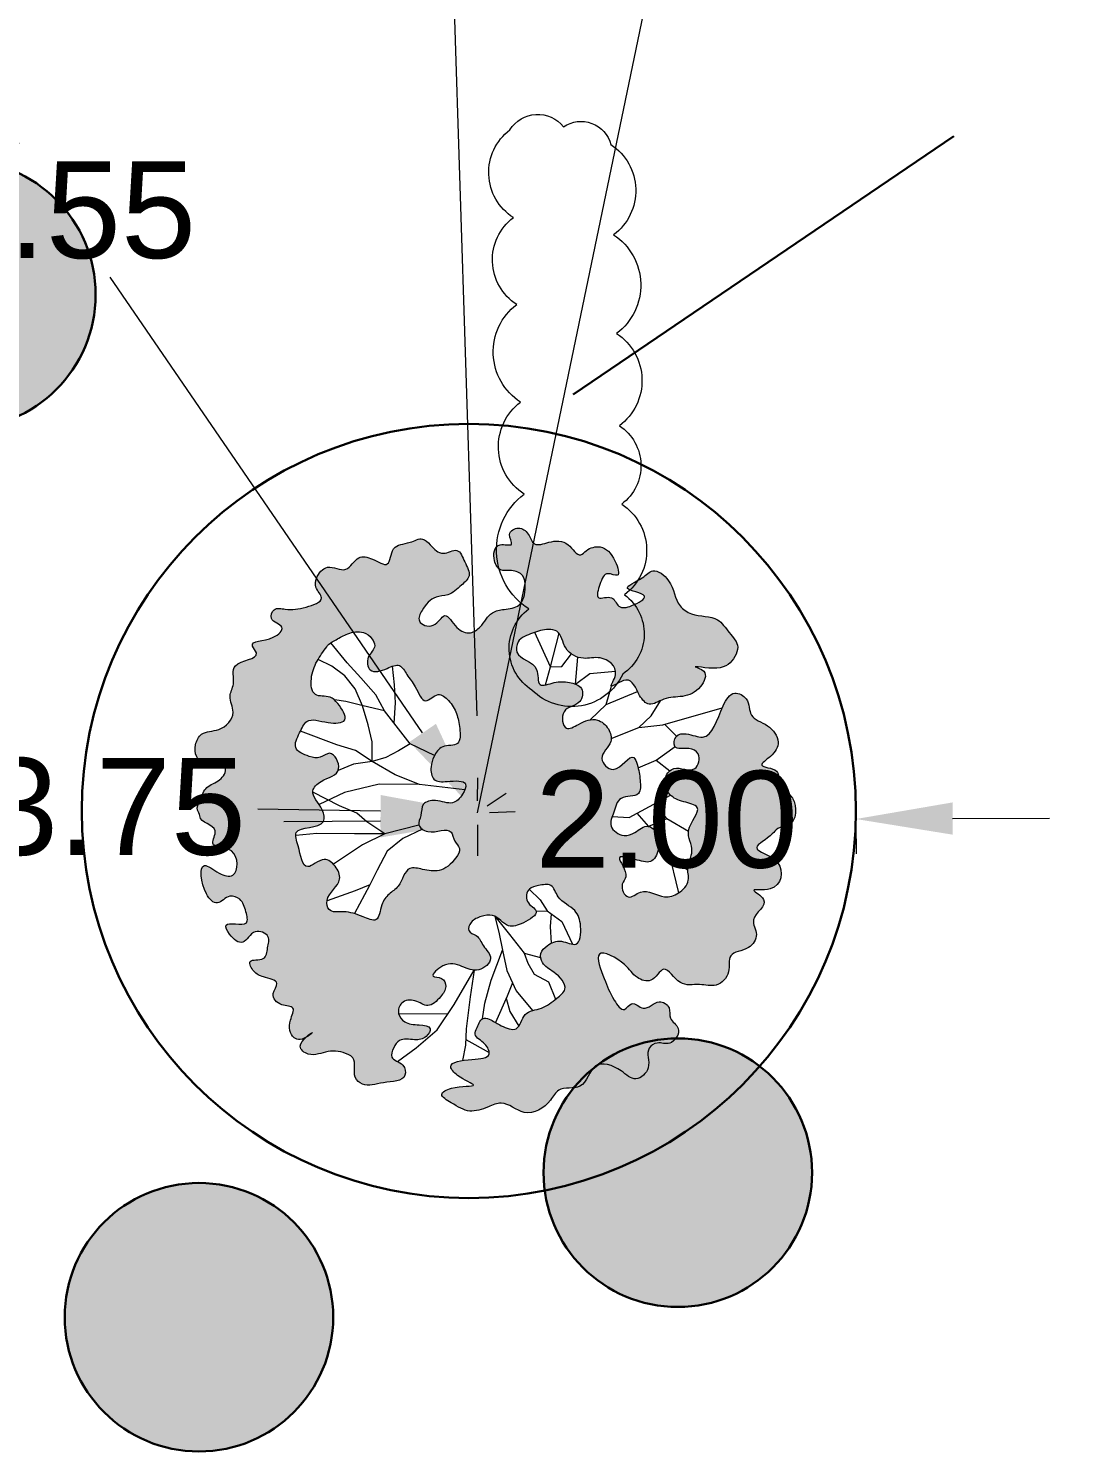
# Model space of a CAD drawing. Header units: metres. Extents: x 180 to 3220, y 13789 to 15035.
# Drawn here: x 741.45 to 746.92, y 14754.91 to 14762.26 of the extents above; entities that cross this region are included whole.
import ezdxf

# ---------------------------------------------------------------- set-up
doc = ezdxf.new("R2010")
doc.units = ezdxf.units.M
doc.header["$MEASUREMENT"] = 0
for name, color, linetype in [('!!!_1. Дендра_выноски_сохранить', 7, 'Continuous'), ('02 Выноски план', 170, 'Continuous'), ('04 Дендроплан (растения)', 7, 'Continuous'), ('04 Дендроплан (удаление)', 240, 'Continuous'), ('04 План (существующие кустарники)', 7, 'Continuous'), ('04 Посадки (привязки)', 7, 'Continuous'), ('50 Дендроплан (привязки)', 7, 'Continuous'), ('50 Дендроплан - Деревья вырубаемые', 7, 'Continuous')]:
    doc.layers.add(name, color=color, linetype=linetype)
doc.layers.get('50 Дендроплан - Деревья вырубаемые').off()
doc.styles.get("Standard").update_dxf_attribs({"font": 'arial.ttf'})
doc.dimstyles.get("Standard").update_dxf_attribs({"dimtxt": 0.18, "dimasz": 0.18, "dimexe": 0.18, "dimexo": 0.0625, "dimgap": 0.09, "dimtad": 0, "dimtih": 1, "dimtoh": 1, "dimdec": 4, "dimzin": 0, "dimdsep": 46, "dimtxsty": 'Standard', "dimcen": 0.09, "dimadec": 0, "dimazin": 0, "dimtfac": 1, "dimtdec": 4, "dimtofl": 0, "dimtmove": 0, "dimatfit": 3, "dimfxl": 1, "dimtolj": 1, "dimtzin": 0, "dimarcsym": 0})

# ---------------------------------------------------------------- blocks, each defined once
blk = doc.blocks.new('A$C442D7FB9')
at = {"layer": '04 Дендроплан (удаление)', "lineweight": 30}
h = blk.add_hatch(color=0, dxfattribs=at)
h.dxf.hatch_style = 1
edge = h.paths.add_edge_path()
edge.add_arc((0, 0), 0.5, 0, 360)
at = {"layer": '04 Дендроплан (удаление)', "color": 0, "lineweight": 30}
blk.add_circle((0, 0), 0.5, dxfattribs=at)
blk = doc.blocks.new('A$C1BB61900')
at = {"layer": '04 Дендроплан (растения)', "lineweight": 0, "true_color": 0xd1f3c4}
h = blk.add_hatch(color=254, dxfattribs=at)
h.dxf.hatch_style = 1
h.set_gradient(color1=(178, 204, 102), color2=(212, 233, 180), rotation=120, tint=1, name='SPHERICAL')
edge = h.paths.add_edge_path()
edge.add_spline(control_points=[(-1.3892, -0.0368), (-1.3901, -0.0002), (-1.277, 0.0157), (-1.3633, 0.1359), (-1.194, 0.1182), (-1.204, 0.301), (-1.3105, 0.2675), (-1.4079, 0.1719), (-1.4004, 0.3525), (-1.3195, 0.4395), (-1.2619, 0.3699), (-1.1893, 0.4027), (-1.1757, 0.459), (-1.1541, 0.5616), (-1.304, 0.4986), (-1.2613, 0.5954), (-1.1908, 0.6539), (-1.1447, 0.5505), (-1.0494, 0.5937), (-1.0728, 0.6586), (-1.0809, 0.7331), (-1.1852, 0.7051), (-1.1469, 0.7877), (-1.0997, 0.8113), (-1.0037, 0.8332), (-1.0728, 0.903), (-1.0212, 0.9664), (-0.9315, 0.9648), (-0.9832, 1.0499), (-0.976, 1.1233), (-0.913, 1.1516), (-0.8105, 1.0729), (-0.9603, 1.1682), (-0.8676, 1.2387), (-0.783, 1.1972), (-0.7016, 1.2135), (-0.6306, 1.2598), (-0.6708, 1.3382), (-0.5966, 1.4063), (-0.5084, 1.3737), (-0.379, 1.3843), (-0.3911, 1.2813), (-0.4711, 1.2666), (-0.4442, 1.2028), (-0.4077, 1.154), (-0.3369, 1.1718), (-0.2755, 1.1674), (-0.2316, 1.1033), (-0.318, 1.0904), (-0.3758, 1.0866), (-0.42, 1.0297), (-0.3949, 0.9619), (-0.3175, 0.9583), (-0.2542, 1.0144), (-0.1918, 0.9571), (-0.1505, 0.9079), (-0.1708, 0.8497), (-0.2519, 0.8501), (-0.1523, 0.7695), (-0.0751, 0.7957), (0.0104, 0.843), (0.1041, 0.7685), (0.0389, 0.7034), (0.0226, 0.6441), (-0.0409, 0.6242), (-0.0124, 0.5643), (0.0376, 0.5461), (0.1151, 0.5328), (0.1682, 0.6195), (0.2547, 0.5937), (0.3603, 0.5372), (0.2641, 0.489), (0.2848, 0.4093), (0.346, 0.4015), (0.418, 0.389), (0.4377, 0.4877), (0.5314, 0.5241), (0.5578, 0.6173), (0.5393, 0.7413), (0.4453, 0.6801), (0.3794, 0.7054), (0.3298, 0.7476), (0.3437, 0.8152), (0.4086, 0.8497), (0.4827, 0.9356), (0.3987, 0.9946), (0.3369, 1.0433), (0.2313, 1.0428), (0.2091, 1.1603), (0.1173, 1.1181), (0.0758, 1.0882), (0.0197, 1.0613), (-0.0042, 1.1124), (-0.031, 1.1676), (0.0321, 1.1953), (0.0664, 1.2814), (-0.0488, 1.2818), (-0.1802, 1.2924), (-0.1151, 1.3775), (0.0159, 1.4327), (-0.1352, 1.4109), (-0.2301, 1.4563), (-0.1389, 1.5132), (-0.0718, 1.5629), (0.0232, 1.5373), (0.1198, 1.4962), (0.217, 1.6051), (0.3446, 1.5403), (0.4005, 1.4362), (0.5358, 1.4808), (0.5755, 1.3037), (0.7198, 1.3587), (0.7952, 1.4469), (0.8934, 1.3661), (0.8495, 1.2735), (0.9244, 1.2303), (0.9917, 1.2668), (1.0586, 1.1693), (0.9792, 1.1253), (1.0013, 1.0573), (0.9257, 1.0064), (0.8633, 1.0898), (0.7991, 1.0096), (0.7514, 1.0862), (0.6884, 0.982), (0.6659, 0.9125), (0.5979, 0.7152), (0.7763, 0.8173), (0.8152, 0.8986), (0.9112, 0.9384), (0.9749, 0.815), (1.0426, 0.9626), (1.1469, 0.9403), (1.2412, 0.9736), (1.3183, 0.8998), (1.2978, 0.786), (1.4138, 0.7886), (1.4735, 0.7056), (1.4126, 0.6115), (1.5547, 0.541), (1.4089, 0.4565), (1.5865, 0.5028), (1.6322, 0.314), (1.4144, 0.2638), (1.5515, 0.2081), (1.5911, 0.1528), (1.6858, 0.1604), (1.7054, -0.0002), (1.5959, -0.0485), (1.6217, -0.1529), (1.4845, -0.1566), (1.5853, -0.2165), (1.632, -0.2866), (1.5695, -0.3819), (1.4626, -0.4123), (1.4787, -0.5145), (1.3875, -0.5661), (1.3125, -0.4526), (1.2654, -0.2902), (1.1539, -0.3517), (1.0809, -0.3492), (1.0661, -0.2632), (1.1474, -0.2799), (1.216, -0.2452), (1.1801, -0.1261), (1.0779, -0.1973), (1.0056, -0.1228), (1.0323, -0.0304), (1.1044, 0.0028), (1.2259, 0.0329), (1.0944, 0.1471), (1.1644, 0.2528), (1.1062, 0.3333), (1.1295, 0.4167), (1.0684, 0.4772), (0.9724, 0.503), (0.8882, 0.4264), (0.7969, 0.5093), (0.7588, 0.4161), (0.8222, 0.365), (0.7213, 0.2448), (0.8584, 0.2933), (0.9414, 0.319), (0.9777, 0.2308), (0.9761, 0.1625), (0.9177, 0.1014), (0.858, 0.1519), (0.7885, 0.1732), (0.7111, 0.1158), (0.7517, 0.0388), (0.775, -0.0525), (0.8947, -0.0242), (0.8919, -0.1296), (0.8865, -0.1816), (0.856, -0.2796), (0.7687, -0.1318), (0.6659, -0.2532), (0.7644, -0.3096), (0.7452, -0.3971), (0.6787, -0.4572), (0.6002, -0.4322), (0.5059, -0.3779), (0.4942, -0.521), (0.606, -0.5121), (0.6253, -0.6173), (0.5424, -0.6438), (0.4785, -0.6501), (0.3744, -0.6122), (0.4078, -0.7556), (0.2709, -0.7704), (0.2901, -0.8809), (0.3722, -0.9021), (0.438, -0.9242), (0.521, -0.9079), (0.5227, -0.8053), (0.6216, -0.7483), (0.7213, -0.7768), (0.8232, -0.6966), (0.7343, -0.5818), (0.871, -0.6778), (0.8952, -0.5639), (0.9564, -0.49), (1.0389, -0.5449), (1.1333, -0.5346), (1.2227, -0.5673), (1.2741, -0.6658), (1.1558, -0.7059), (1.3384, -0.6594), (1.4014, -0.7127), (1.4392, -0.7959), (1.3823, -0.8601), (1.3273, -0.9553), (1.2122, -0.9457), (1.1105, -1.0212), (1.1145, -1.1305), (1.0088, -1.2196), (0.952, -1.1536), (0.8101, -1.1092), (1.0087, -1.0768), (0.891, -1.0171), (0.8167, -1.0056), (0.7962, -1.0883), (0.697, -1.0487), (0.7294, -1.1427), (0.7589, -1.2103), (0.8432, -1.1603), (0.8104, -1.2811), (0.7559, -1.344), (0.6763, -1.3295), (0.6241, -1.2752), (0.5746, -1.3767), (0.4874, -1.3756), (0.3941, -1.3444), (0.3766, -1.4199), (0.3272, -1.4615), (0.2555, -1.4271), (0.3059, -1.3468), (0.1967, -1.389), (0.1797, -1.2928), (0.2144, -1.2266), (0.2786, -1.2371), (0.3413, -1.2094), (0.3467, -1.13), (0.3242, -1.0379), (0.2344, -1.0336), (0.1518, -1.0236), (0.1164, -0.9519), (0.045, -0.9074), (-0.0268, -0.9422), (-0.0759, -1.0516), (-0.13, -0.943), (-0.2308, -0.9818), (-0.1874, -1.0635), (-0.1358, -1.1175), (-0.0465, -1.1144), (0.0056, -1.1613), (0.0735, -1.2139), (0.0353, -1.2821), (0.0094, -1.3709), (-0.0807, -1.3153), (-0.1296, -1.3744), (-0.1775, -1.4289), (-0.2477, -1.3896), (-0.3415, -1.3963), (-0.3482, -1.2613), (-0.4364, -1.3275), (-0.52, -1.3501), (-0.5725, -1.2437), (-0.6726, -1.3165), (-0.7334, -1.2481), (-0.7453, -1.1848), (-0.6812, -1.119), (-0.8096, -1.0838), (-0.8787, -1.0753), (-0.9612, -1.1007), (-0.9917, -1.0233), (-0.891, -0.9991), (-0.9798, -0.9165), (-1.1101, -0.9336), (-1.0235, -0.8293), (-1.2101, -0.8349), (-1.1702, -0.7154), (-1.2213, -0.6438), (-1.1696, -0.5521), (-1.2607, -0.4629), (-1.361, -0.4779), (-1.4008, -0.4055), (-1.4005, -0.3429), (-1.3452, -0.2832), (-1.2757, -0.342), (-1.2312, -0.2622), (-1.2861, -0.2058), (-1.3613, -0.1864), (-1.3788, -0.1206), (-1.4122, -0.0719), (-1.389, -0.0477), (-1.3892, -0.0368)], knot_values=[0, 0, 0, 0, 0.144623, 0.231167, 0.368861, 0.533358, 0.626687, 0.740408, 0.935226, 1.031861, 1.128241, 1.198256, 1.294402, 1.368689, 1.507955, 1.574673, 1.679777, 1.79119, 1.883627, 1.959993, 2.039207, 2.131319, 2.201489, 2.277769, 2.379891, 2.45347, 2.54984, 2.629417, 2.713756, 2.836131, 2.877797, 2.974434, 3.098533, 3.174839, 3.310795, 3.448506, 3.489216, 3.62255, 3.689433, 3.833718, 3.988827, 4.05943, 4.152735, 4.217846, 4.281087, 4.383199, 4.466591, 4.525335, 4.60464, 4.706041, 4.777196, 4.850967, 4.941557, 5.035937, 5.13954, 5.219117, 5.28068, 5.339424, 5.435055, 5.564599, 5.681514, 5.792988, 5.892227, 5.976975, 6.036908, 6.095646, 6.173749, 6.252212, 6.380922, 6.484525, 6.602635, 6.692872, 6.777965, 6.844717, 6.928444, 7.02051, 7.167213, 7.282, 7.407383, 7.507264, 7.609206, 7.678412, 7.741177, 7.842553, 7.980652, 8.063007, 8.187574, 8.307662, 8.420868, 8.524456, 8.606097, 8.65359, 8.733663, 8.78115, 8.875736, 8.947733, 9.070923, 9.223371, 9.297752, 9.425798, 9.577891, 9.656402, 9.742281, 9.880076, 10.010368, 10.101704, 10.271449, 10.469408, 10.556507, 10.704089, 10.878467, 11.055291, 11.171089, 11.284149, 11.417731, 11.482645, 11.567427, 11.68373, 11.77169, 11.843492, 11.921933, 12.039354, 12.124248, 12.185085, 12.279334, 12.442083, 12.611011, 12.797738, 12.921046, 13.015017, 13.129765, 13.27535, 13.406716, 13.521304, 13.644281, 13.753137, 13.886642, 13.991763, 14.093139, 14.248215, 14.338926, 14.451134, 14.636917, 14.813923, 14.953979, 15.006047, 15.083831, 15.270441, 15.402543, 15.48891, 15.598301, 15.682028, 15.794092, 15.927518, 16.058446, 16.173604, 16.260996, 16.378012, 16.633999, 16.747204, 16.817387, 16.885538, 16.980265, 17.054418, 17.157369, 17.299589, 17.380857, 17.502298, 17.608515, 17.708493, 17.875073, 18.018008, 18.132164, 18.220812, 18.330672, 18.42764, 18.594846, 18.685597, 18.781631, 18.83834, 18.974753, 19.095535, 19.196942, 19.302834, 19.396624, 19.471771, 19.573189, 19.64865, 19.757506, 19.853667, 19.959896, 20.083661, 20.173311, 20.285247, 20.335982, 20.497146, 20.604648, 20.73546, 20.822811, 20.919446, 21.052361, 21.138111, 21.251311, 21.378508, 21.468801, 21.559641, 21.663684, 21.760796, 21.866457, 22.044178, 22.114637, 22.23047, 22.341438, 22.400666, 22.529106, 22.668332, 22.783263, 22.938439, 23.01956, 23.126312, 23.267144, 23.355432, 23.45979, 23.589203, 23.728577, 23.835857, 23.898351, 24.043906, 24.189962, 24.256212, 24.371649, 24.490581, 24.67199, 24.766696, 24.956099, 25.083087, 25.169948, 25.292933, 25.419422, 25.526836, 25.615518, 25.691414, 25.778638, 25.869312, 25.961297, 26.024928, 26.121298, 26.263466, 26.360434, 26.407027, 26.517617, 26.650303, 26.74818, 26.826653, 26.905094, 26.978885, 27.046871, 27.126191, 27.241376, 27.314599, 27.389769, 27.472839, 27.551312, 27.683547, 27.788448, 27.871841, 27.999501, 28.077604, 28.175679, 28.291585, 28.394565, 28.492933, 28.567087, 28.697918, 28.77954, 28.894137, 28.975271, 29.07451, 29.169691, 29.264917, 29.370694, 29.435998, 29.525045, 29.645134, 29.756428, 29.862319, 29.956635, 30.074745, 30.200153, 30.306664, 30.366297, 30.449133, 30.570729, 30.713328, 30.79014, 30.852634, 30.945669, 31.037541, 31.189615, 31.243213, 31.410359, 31.536232, 31.621622, 31.733558, 31.886269, 32.00739, 32.09115, 32.172123, 32.250875, 32.347965, 32.418568, 32.512539, 32.612542, 32.705135, 32.769699, 32.813194, 32.813194, 32.813194, 32.813194], degree=3, periodic=0)
edge = h.paths.add_edge_path(flags=16)
edge.add_spline(control_points=[(-0.6955, -0.8808), (-0.7146, -0.8576), (-0.7531, -0.8073), (-0.7881, -0.7296), (-0.7835, -0.6176), (-0.6908, -0.6324), (-0.6435, -0.5788), (-0.5871, -0.4803), (-0.7207, -0.4838), (-0.8139, -0.5269), (-0.8551, -0.44), (-0.9022, -0.3598), (-0.8183, -0.3194), (-0.7559, -0.3009), (-0.6907, -0.3565), (-0.6294, -0.2167), (-0.7457, -0.2045), (-0.8282, -0.1281), (-0.7528, -0.0615), (-0.7367, 0.0648), (-0.9226, 0.0307), (-0.8814, 0.1552), (-0.8676, 0.2943), (-0.7632, 0.1936), (-0.6963, 0.252), (-0.6613, 0.3468), (-0.7626, 0.3945), (-0.7492, 0.4959), (-0.6529, 0.4856), (-0.5883, 0.5122), (-0.4877, 0.5626), (-0.4793, 0.462), (-0.4351, 0.4087), (-0.3637, 0.3705), (-0.3404, 0.2642), (-0.2439, 0.2945), (-0.1583, 0.3116), (-0.0885, 0.2601), (-0.0452, 0.1918), (-0.0857, 0.1538), (-0.0922, 0.067), (-0.1974, 0.1211), (-0.2745, 0.0647), (-0.2422, 0.0102), (-0.2451, -0.0568), (-0.1571, -0.0693), (-0.0861, -0.0289), (-0.0281, -0.0789), (0.0089, -0.1624), (-0.0986, -0.1568), (-0.1828, -0.1562), (-0.1901, -0.2364), (-0.1678, -0.2923), (-0.1245, -0.3531), (-0.0256, -0.3305), (-0.0263, -0.433), (-0.0366, -0.5064), (-0.0703, -0.5703), (-0.1331, -0.6295), (-0.2087, -0.5435), (-0.2434, -0.6603), (-0.2855, -0.7079), (-0.3197, -0.7837), (-0.3944, -0.7503), (-0.4859, -0.7246), (-0.4958, -0.8252), (-0.4359, -0.8626), (-0.4603, -0.9192), (-0.5078, -0.9565), (-0.5823, -0.9481), (-0.6425, -0.9159), (-0.6827, -0.8963), (-0.6955, -0.8808)], knot_values=[0, 0, 0, 0, 0.119147, 0.244704, 0.355195, 0.456841, 0.525213, 0.64652, 0.761794, 0.906015, 0.999107, 1.102214, 1.21292, 1.287506, 1.35766, 1.479239, 1.62773, 1.713089, 1.858081, 1.936445, 2.136108, 2.227757, 2.383509, 2.506371, 2.592801, 2.687321, 2.856666, 2.919037, 3.017629, 3.155387, 3.246677, 3.353704, 3.442539, 3.52579, 3.669986, 3.756325, 3.869148, 4.011227, 4.081037, 4.138722, 4.206699, 4.365743, 4.440415, 4.505889, 4.585073, 4.671725, 4.788569, 4.878809, 4.948708, 5.073582, 5.166391, 5.253695, 5.327262, 5.415765, 5.519566, 5.621336, 5.725491, 5.831081, 5.911981, 6.005594, 6.125346, 6.227321, 6.306075, 6.391977, 6.508685, 6.596002, 6.686109, 6.737432, 6.809051, 6.915906, 7.005912, 7.085383, 7.085383, 7.085383, 7.085383], degree=3, periodic=0)
at = {"layer": '04 Дендроплан (растения)', "lineweight": 0}
for p, q in [((-0.4269, 1.2762), (-0.3266, 1.2103)), ((-0.0711, 1.2076), (-0.0899, 1.2866)), ((-0.0687, 1.1786), (0.0491, 1.2513)), ((-0.3266, 1.2103), (-0.2141, 1.1223)), ((-0.0643, 1.1239), (-0.0711, 1.2076)), ((-0.2141, 1.1223), (-0.12, 0.9954)), ((-0.0357, 0.9604), (-0.0643, 1.1239)), ((0.1659, 1.0443), (0.2077, 1.1228)), ((-0.1561, 1.044), (-0.4089, 1.0316)), ((0.0227, 1.0755), (0.0386, 0.9957)), ((0.1546, 0.9644), (0.0888, 1.0979)), ((0.1492, 0.9755), (0.1659, 1.0443)), ((0.2029, 0.9396), (0.2833, 1.0446)), ((-0.12, 0.9954), (-0.0085, 0.823)), ((-0.0085, 0.823), (-0.0357, 0.9604)), ((0.0386, 0.9957), (0.0768, 0.8783)), ((0.1852, 0.8967), (0.1546, 0.9644)), ((0.3714, 0.9005), (0.4038, 0.9918)), ((0.1585, 0.8319), (0.2029, 0.9396)), ((0.2993, 0.858), (0.3714, 0.9005)), ((0.0768, 0.8783), (0.1411, 0.7263)), ((0.1411, 0.7263), (0.1585, 0.8319)), ((0.269, 0.7986), (0.2993, 0.858)), ((0.1815, 0.6469), (0.2521, 0.7461)), ((0.2521, 0.7461), (0.269, 0.7986)), ((0.2521, 0.7461), (0.3367, 0.7722)), ((0.1286, 0.6414), (0.1411, 0.7263)), ((0.3931, 0.6146), (0.3942, 0.7022)), ((0.4543, 0.5917), (0.5041, 0.712)), ((0.1091, 0.5494), (0.1815, 0.6469)), ((0.1091, 0.5494), (0.1286, 0.6414)), ((0.3807, 0.5339), (0.4543, 0.5917)), ((0.401, 0.5498), (0.3931, 0.6146)), ((0.3252, 0.5337), (0.3807, 0.5339)), ((0.3481, 0.4758), (0.3807, 0.5339)), ((-0.5302, 0.3609), (-0.6136, 0.5033)), ((0.2942, 0.4178), (0.3481, 0.4758)), ((1.02, 0.2481), (1.0627, 0.472)), ((-0.6045, 0.3865), (-0.7526, 0.4313)), ((-0.5286, 0.3581), (-0.6045, 0.3865)), ((-0.4863, 0.2841), (-0.5302, 0.3609)), ((1.028, 0.2901), (1.1168, 0.3547)), ((-0.6744, 0.2203), (-0.7105, 0.244)), ((-0.431, 0.1882), (-0.4863, 0.2841)), ((0.9749, 0.1963), (1.02, 0.2481)), ((-0.5561, 0.1499), (-0.6744, 0.2203)), ((-0.4381, 0.0992), (-0.5561, 0.1499)), ((-0.3466, 0.1271), (-0.431, 0.1882)), ((1.1294, 0.1567), (1.0203, 0.0865)), ((-0.7895, 0.0816), (-0.8992, 0.0869)), ((-0.5948, 0.0917), (-0.7895, 0.0816)), ((-0.4381, 0.0992), (-0.5948, 0.0917)), ((-0.4381, 0.0992), (-0.5289, 0.0332)), ((-0.2605, 0.0618), (-0.4381, 0.0992)), ((-0.2441, 0.0839), (-0.3466, 0.1271)), ((0.8663, 0.0511), (0.9246, 0.1214)), ((1.0203, 0.0865), (0.9246, 0.1214)), ((1.0203, 0.0865), (0.9689, 0.0011)), ((-0.5289, 0.0332), (-0.5777, -0.0147)), ((0.7386, 0.0622), (0.8266, 0.0705)), ((0.8266, 0.0705), (0.9338, 0.0182)), ((0.9338, 0.0182), (0.9955, -0.0119)), ((-0.6659, -0.057), (-0.8015, -0.1326)), ((-0.6365, -0.1249), (-0.7707, -0.0675)), ((-0.5777, -0.0147), (-0.6659, -0.057)), ((0.9955, -0.0119), (1.0451, -0.0354)), ((-0.4565, -0.1593), (-0.6365, -0.1249)), ((-0.0154, -0.1107), (-0.2476, -0.1474)), ((-0.3712, -0.2034), (-0.4871, -0.2779)), ((-0.2476, -0.1474), (-0.4565, -0.1593)), ((-0.2476, -0.1474), (-0.3712, -0.2034)), ((0.884, -0.1831), (0.9791, -0.2192)), ((0.9791, -0.2192), (1.0463, -0.1604)), ((0.9791, -0.2192), (1.0799, -0.2847)), ((-0.5846, -0.2678), (-0.665, -0.2394)), ((-0.4871, -0.2779), (-0.5846, -0.2678)), ((-0.4871, -0.2779), (-0.5705, -0.339)), ((-0.415, -0.2959), (-0.4871, -0.2779)), ((-0.4871, -0.2779), (-0.4835, -0.3796)), ((-0.5705, -0.339), (-0.6665, -0.3722)), ((-0.3482, -0.3271), (-0.415, -0.2959)), ((-0.2872, -0.3605), (-0.4116, -0.537)), ((-0.2872, -0.3605), (-0.3482, -0.3271)), ((-0.1636, -0.2945), (-0.2872, -0.3605)), ((0.7522, -0.3406), (0.8969, -0.3917)), ((1.0296, -0.4018), (1.0898, -0.3378)), ((-0.6665, -0.3722), (-0.851, -0.4507)), ((-0.4835, -0.3796), (-0.4987, -0.4673)), ((0.8969, -0.3917), (0.9627, -0.4495)), ((0.8969, -0.3917), (1.0215, -0.3999)), ((-0.4987, -0.4673), (-0.5247, -0.5674)), ((-0.3651, -0.4711), (-0.3524, -0.5759)), ((0.6475, -0.4426), (0.7342, -0.5169)), ((0.9627, -0.4495), (1.015, -0.5248)), ((-0.5216, -0.5665), (-0.6095, -0.5929)), ((-0.5247, -0.5674), (-0.5579, -0.6562)), ((-0.4116, -0.537), (-0.5216, -0.5665)), ((-0.4116, -0.537), (-0.4538, -0.6204)), ((-0.3524, -0.5759), (-0.3542, -0.6686)), ((0.7342, -0.5169), (0.8982, -0.5782)), ((0.7342, -0.5169), (0.7656, -0.6115)), ((-0.6095, -0.5929), (-0.6674, -0.6044)), ((-0.5579, -0.6562), (-0.6088, -0.7261)), ((-0.4538, -0.6204), (-0.5265, -0.7119)), ((0.4255, -0.6328), (0.4555, -0.7248)), ((0.5797, -0.6302), (0.5984, -0.7683)), ((0.5797, -0.6302), (0.6566, -0.6818)), ((-0.6088, -0.7261), (-0.674, -0.7797)), ((-0.5265, -0.7119), (-0.593, -0.7925)), ((-0.3542, -0.6686), (-0.3605, -0.765)), ((0.4555, -0.7248), (0.3821, -0.9061)), ((0.4555, -0.7248), (0.514, -0.7243)), ((0.4555, -0.7248), (0.5074, -0.896)), ((0.514, -0.7243), (0.5658, -0.7865)), ((0.6566, -0.6818), (0.7902, -0.6878)), ((-0.674, -0.7797), (-0.7432, -0.8166)), ((-0.593, -0.7925), (-0.6723, -0.9003))]:
    blk.add_line(p, q, dxfattribs=at)
at = {"layer": '04 Дендроплан (растения)', "color": 79, "lineweight": 0, "true_color": 0x384020}
blk.add_line((1.0215, -0.3999), (1.3322, -0.4729), dxfattribs=at)
blk.add_open_spline([(-1.3892, -0.0368), (-1.3901, -0.0002), (-1.277, 0.0157), (-1.3633, 0.1359), (-1.194, 0.1182), (-1.204, 0.301), (-1.3105, 0.2675), (-1.4079, 0.1719), (-1.4004, 0.3525), (-1.3195, 0.4395), (-1.2619, 0.3699), (-1.1893, 0.4027), (-1.1757, 0.459), (-1.1541, 0.5616), (-1.304, 0.4986), (-1.2613, 0.5954), (-1.1908, 0.6539), (-1.1447, 0.5505), (-1.0494, 0.5937), (-1.0728, 0.6586), (-1.0809, 0.7331), (-1.1852, 0.7051), (-1.1469, 0.7877), (-1.0997, 0.8113), (-1.0037, 0.8332), (-1.0728, 0.903), (-1.0212, 0.9664), (-0.9315, 0.9648), (-0.9832, 1.0499), (-0.976, 1.1233), (-0.913, 1.1516), (-0.8105, 1.0729), (-0.9603, 1.1682), (-0.8676, 1.2387), (-0.783, 1.1972), (-0.7016, 1.2135), (-0.6306, 1.2598), (-0.6708, 1.3382), (-0.5966, 1.4063), (-0.5084, 1.3737), (-0.379, 1.3843), (-0.3911, 1.2813), (-0.4711, 1.2666), (-0.4442, 1.2028), (-0.4077, 1.154), (-0.3369, 1.1718), (-0.2755, 1.1674), (-0.2316, 1.1033), (-0.318, 1.0904), (-0.3758, 1.0866), (-0.42, 1.0297), (-0.3949, 0.9619), (-0.3175, 0.9583), (-0.2542, 1.0144), (-0.1918, 0.9571), (-0.1505, 0.9079), (-0.1708, 0.8497), (-0.2519, 0.8501), (-0.1523, 0.7695), (-0.0751, 0.7957), (0.0104, 0.843), (0.1041, 0.7685), (0.0389, 0.7034), (0.0226, 0.6441), (-0.0409, 0.6242), (-0.0124, 0.5643), (0.0376, 0.5461), (0.1151, 0.5328), (0.1682, 0.6195), (0.2547, 0.5937), (0.3603, 0.5372), (0.2641, 0.489), (0.2848, 0.4093), (0.346, 0.4015), (0.418, 0.389), (0.4377, 0.4877), (0.5314, 0.5241), (0.5578, 0.6173), (0.5393, 0.7413), (0.4453, 0.6801), (0.3794, 0.7054), (0.3298, 0.7476), (0.3437, 0.8152), (0.4086, 0.8497), (0.4827, 0.9356), (0.3987, 0.9946), (0.3369, 1.0433), (0.2313, 1.0428), (0.2091, 1.1603), (0.1173, 1.1181), (0.0758, 1.0882), (0.0197, 1.0613), (-0.0042, 1.1124), (-0.031, 1.1676), (0.0321, 1.1953), (0.0664, 1.2814), (-0.0488, 1.2818), (-0.1802, 1.2924), (-0.1151, 1.3775), (0.0159, 1.4327), (-0.1352, 1.4109), (-0.2301, 1.4563), (-0.1389, 1.5132), (-0.0718, 1.5629), (0.0232, 1.5373), (0.1198, 1.4962), (0.217, 1.6051), (0.3446, 1.5403), (0.4005, 1.4362), (0.5358, 1.4808), (0.5755, 1.3037), (0.7198, 1.3587), (0.7952, 1.4469), (0.8934, 1.3661), (0.8495, 1.2735), (0.9244, 1.2303), (0.9917, 1.2668), (1.0586, 1.1693), (0.9792, 1.1253), (1.0013, 1.0573), (0.9257, 1.0064), (0.8633, 1.0898), (0.7991, 1.0096), (0.7514, 1.0862), (0.6884, 0.982), (0.6659, 0.9125), (0.5979, 0.7152), (0.7763, 0.8173), (0.8152, 0.8986), (0.9112, 0.9384), (0.9749, 0.815), (1.0426, 0.9626), (1.1469, 0.9403), (1.2412, 0.9736), (1.3183, 0.8998), (1.2978, 0.786), (1.4138, 0.7886), (1.4735, 0.7056), (1.4126, 0.6115), (1.5547, 0.541), (1.4089, 0.4565), (1.5865, 0.5028), (1.6322, 0.314), (1.4144, 0.2638), (1.5515, 0.2081), (1.5911, 0.1528), (1.6858, 0.1604), (1.7054, -0.0002), (1.5959, -0.0485), (1.6217, -0.1529), (1.4845, -0.1566), (1.5853, -0.2165), (1.632, -0.2866), (1.5695, -0.3819), (1.4626, -0.4123), (1.4787, -0.5145), (1.3875, -0.5661), (1.3125, -0.4526), (1.2654, -0.2902), (1.1539, -0.3517), (1.0809, -0.3492), (1.0661, -0.2632), (1.1474, -0.2799), (1.216, -0.2452), (1.1801, -0.1261), (1.0779, -0.1973), (1.0056, -0.1228), (1.0323, -0.0304), (1.1044, 0.0028), (1.2259, 0.0329), (1.0944, 0.1471), (1.1644, 0.2528), (1.1062, 0.3333), (1.1295, 0.4167), (1.0684, 0.4772), (0.9724, 0.503), (0.8882, 0.4264), (0.7969, 0.5093), (0.7588, 0.4161), (0.8222, 0.365), (0.7213, 0.2448), (0.8584, 0.2933), (0.9414, 0.319), (0.9777, 0.2308), (0.9761, 0.1625), (0.9177, 0.1014), (0.858, 0.1519), (0.7885, 0.1732), (0.7111, 0.1158), (0.7517, 0.0388), (0.775, -0.0525), (0.8947, -0.0242), (0.8919, -0.1296), (0.8865, -0.1816), (0.856, -0.2796), (0.7687, -0.1318), (0.6659, -0.2532), (0.7644, -0.3096), (0.7452, -0.3971), (0.6787, -0.4572), (0.6002, -0.4322), (0.5059, -0.3779), (0.4942, -0.521), (0.606, -0.5121), (0.6253, -0.6173), (0.5424, -0.6438), (0.4785, -0.6501), (0.3744, -0.6122), (0.4078, -0.7556), (0.2709, -0.7704), (0.2901, -0.8809), (0.3722, -0.9021), (0.438, -0.9242), (0.521, -0.9079), (0.5227, -0.8053), (0.6216, -0.7483), (0.7213, -0.7768), (0.8232, -0.6966), (0.7343, -0.5818), (0.871, -0.6778), (0.8952, -0.5639), (0.9564, -0.49), (1.0389, -0.5449), (1.1333, -0.5346), (1.2227, -0.5673), (1.2741, -0.6658), (1.1558, -0.7059), (1.3384, -0.6594), (1.4014, -0.7127), (1.4392, -0.7959), (1.3823, -0.8601), (1.3273, -0.9553), (1.2122, -0.9457), (1.1105, -1.0212), (1.1145, -1.1305), (1.0088, -1.2196), (0.952, -1.1536), (0.8101, -1.1092), (1.0087, -1.0768), (0.891, -1.0171), (0.8167, -1.0056), (0.7962, -1.0883), (0.697, -1.0487), (0.7294, -1.1427), (0.7589, -1.2103), (0.8432, -1.1603), (0.8104, -1.2811), (0.7559, -1.344), (0.6763, -1.3295), (0.6241, -1.2752), (0.5746, -1.3767), (0.4874, -1.3756), (0.3941, -1.3444), (0.3766, -1.4199), (0.3272, -1.4615), (0.2555, -1.4271), (0.3059, -1.3468), (0.1967, -1.389), (0.1797, -1.2928), (0.2144, -1.2266), (0.2786, -1.2371), (0.3413, -1.2094), (0.3467, -1.13), (0.3242, -1.0379), (0.2344, -1.0336), (0.1518, -1.0236), (0.1164, -0.9519), (0.045, -0.9074), (-0.0268, -0.9422), (-0.0759, -1.0516), (-0.13, -0.943), (-0.2308, -0.9818), (-0.1874, -1.0635), (-0.1358, -1.1175), (-0.0465, -1.1144), (0.0056, -1.1613), (0.0735, -1.2139), (0.0353, -1.2821), (0.0094, -1.3709), (-0.0807, -1.3153), (-0.1296, -1.3744), (-0.1775, -1.4289), (-0.2477, -1.3896), (-0.3415, -1.3963), (-0.3482, -1.2613), (-0.4364, -1.3275), (-0.52, -1.3501), (-0.5725, -1.2437), (-0.6726, -1.3165), (-0.7334, -1.2481), (-0.7453, -1.1848), (-0.6812, -1.119), (-0.8096, -1.0838), (-0.8787, -1.0753), (-0.9612, -1.1007), (-0.9917, -1.0233), (-0.891, -0.9991), (-0.9798, -0.9165), (-1.1101, -0.9336), (-1.0235, -0.8293), (-1.2101, -0.8349), (-1.1702, -0.7154), (-1.2213, -0.6438), (-1.1696, -0.5521), (-1.2607, -0.4629), (-1.361, -0.4779), (-1.4008, -0.4055), (-1.4005, -0.3429), (-1.3452, -0.2832), (-1.2757, -0.342), (-1.2312, -0.2622), (-1.2861, -0.2058), (-1.3613, -0.1864), (-1.3788, -0.1206), (-1.4122, -0.0719), (-1.389, -0.0477), (-1.3892, -0.0368)], degree=3, knots=[0, 0, 0, 0, 0.144623, 0.231167, 0.368861, 0.533358, 0.626687, 0.740408, 0.935226, 1.031861, 1.128241, 1.198256, 1.294402, 1.368689, 1.507955, 1.574673, 1.679777, 1.79119, 1.883627, 1.959993, 2.039207, 2.131319, 2.201489, 2.277769, 2.379891, 2.45347, 2.54984, 2.629417, 2.713756, 2.836131, 2.877797, 2.974434, 3.098533, 3.174839, 3.310795, 3.448506, 3.489216, 3.62255, 3.689433, 3.833718, 3.988827, 4.05943, 4.152735, 4.217846, 4.281087, 4.383199, 4.466591, 4.525335, 4.60464, 4.706041, 4.777196, 4.850967, 4.941557, 5.035937, 5.13954, 5.219117, 5.28068, 5.339424, 5.435055, 5.564599, 5.681514, 5.792988, 5.892227, 5.976975, 6.036908, 6.095646, 6.173749, 6.252212, 6.380922, 6.484525, 6.602635, 6.692872, 6.777965, 6.844717, 6.928444, 7.02051, 7.167213, 7.282, 7.407383, 7.507264, 7.609206, 7.678412, 7.741177, 7.842553, 7.980652, 8.063007, 8.187574, 8.307662, 8.420868, 8.524456, 8.606097, 8.65359, 8.733663, 8.78115, 8.875736, 8.947733, 9.070923, 9.223371, 9.297752, 9.425798, 9.577891, 9.656402, 9.742281, 9.880076, 10.010368, 10.101704, 10.271449, 10.469408, 10.556507, 10.704089, 10.878467, 11.055291, 11.171089, 11.284149, 11.417731, 11.482645, 11.567427, 11.68373, 11.77169, 11.843492, 11.921933, 12.039354, 12.124248, 12.185085, 12.279334, 12.442083, 12.611011, 12.797738, 12.921046, 13.015017, 13.129765, 13.27535, 13.406716, 13.521304, 13.644281, 13.753137, 13.886642, 13.991763, 14.093139, 14.248215, 14.338926, 14.451134, 14.636917, 14.813923, 14.953979, 15.006047, 15.083831, 15.270441, 15.402543, 15.48891, 15.598301, 15.682028, 15.794092, 15.927518, 16.058446, 16.173604, 16.260996, 16.378012, 16.633999, 16.747204, 16.817387, 16.885538, 16.980265, 17.054418, 17.157369, 17.299589, 17.380857, 17.502298, 17.608515, 17.708493, 17.875073, 18.018008, 18.132164, 18.220812, 18.330672, 18.42764, 18.594846, 18.685597, 18.781631, 18.83834, 18.974753, 19.095535, 19.196942, 19.302834, 19.396624, 19.471771, 19.573189, 19.64865, 19.757506, 19.853667, 19.959896, 20.083661, 20.173311, 20.285247, 20.335982, 20.497146, 20.604648, 20.73546, 20.822811, 20.919446, 21.052361, 21.138111, 21.251311, 21.378508, 21.468801, 21.559641, 21.663684, 21.760796, 21.866457, 22.044178, 22.114637, 22.23047, 22.341438, 22.400666, 22.529106, 22.668332, 22.783263, 22.938439, 23.01956, 23.126312, 23.267144, 23.355432, 23.45979, 23.589203, 23.728577, 23.835857, 23.898351, 24.043906, 24.189962, 24.256212, 24.371649, 24.490581, 24.67199, 24.766696, 24.956099, 25.083087, 25.169948, 25.292933, 25.419422, 25.526836, 25.615518, 25.691414, 25.778638, 25.869312, 25.961297, 26.024928, 26.121298, 26.263466, 26.360434, 26.407027, 26.517617, 26.650303, 26.74818, 26.826653, 26.905094, 26.978885, 27.046871, 27.126191, 27.241376, 27.314599, 27.389769, 27.472839, 27.551312, 27.683547, 27.788448, 27.871841, 27.999501, 28.077604, 28.175679, 28.291585, 28.394565, 28.492933, 28.567087, 28.697918, 28.77954, 28.894137, 28.975271, 29.07451, 29.169691, 29.264917, 29.370694, 29.435998, 29.525045, 29.645134, 29.756428, 29.862319, 29.956635, 30.074745, 30.200153, 30.306664, 30.366297, 30.449133, 30.570729, 30.713328, 30.79014, 30.852634, 30.945669, 31.037541, 31.189615, 31.243213, 31.410359, 31.536232, 31.621622, 31.733558, 31.886269, 32.00739, 32.09115, 32.172123, 32.250875, 32.347965, 32.418568, 32.512539, 32.612542, 32.705135, 32.769699, 32.813194, 32.813194, 32.813194, 32.813194], dxfattribs=at)
at = {"layer": '04 Дендроплан (растения)', "lineweight": 0}
blk.add_open_spline([(-0.6955, -0.8808), (-0.7146, -0.8576), (-0.7531, -0.8073), (-0.7881, -0.7296), (-0.7835, -0.6176), (-0.6908, -0.6324), (-0.6435, -0.5788), (-0.5871, -0.4803), (-0.7207, -0.4838), (-0.8139, -0.5269), (-0.8551, -0.44), (-0.9022, -0.3598), (-0.8183, -0.3194), (-0.7559, -0.3009), (-0.6907, -0.3565), (-0.6294, -0.2167), (-0.7457, -0.2045), (-0.8282, -0.1281), (-0.7528, -0.0615), (-0.7367, 0.0648), (-0.9226, 0.0307), (-0.8814, 0.1552), (-0.8676, 0.2943), (-0.7632, 0.1936), (-0.6963, 0.252), (-0.6613, 0.3468), (-0.7626, 0.3945), (-0.7492, 0.4959), (-0.6529, 0.4856), (-0.5883, 0.5122), (-0.4877, 0.5626), (-0.4793, 0.462), (-0.4351, 0.4087), (-0.3637, 0.3705), (-0.3404, 0.2642), (-0.2439, 0.2945), (-0.1583, 0.3116), (-0.0885, 0.2601), (-0.0452, 0.1918), (-0.0857, 0.1538), (-0.0922, 0.067), (-0.1974, 0.1211), (-0.2745, 0.0647), (-0.2422, 0.0102), (-0.2451, -0.0568), (-0.1571, -0.0693), (-0.0861, -0.0289), (-0.0281, -0.0789), (0.0089, -0.1624), (-0.0986, -0.1568), (-0.1828, -0.1562), (-0.1901, -0.2364), (-0.1678, -0.2923), (-0.1245, -0.3531), (-0.0256, -0.3305), (-0.0263, -0.433), (-0.0366, -0.5064), (-0.0703, -0.5703), (-0.1331, -0.6295), (-0.2087, -0.5435), (-0.2434, -0.6603), (-0.2855, -0.7079), (-0.3197, -0.7837), (-0.3944, -0.7503), (-0.4859, -0.7246), (-0.4958, -0.8252), (-0.4359, -0.8626), (-0.4603, -0.9192), (-0.5078, -0.9565), (-0.5823, -0.9481), (-0.6425, -0.9159), (-0.6827, -0.8963), (-0.6955, -0.8808)], degree=3, knots=[0, 0, 0, 0, 0.119147, 0.244704, 0.355195, 0.456841, 0.525213, 0.64652, 0.761794, 0.906015, 0.999107, 1.102214, 1.21292, 1.287506, 1.35766, 1.479239, 1.62773, 1.713089, 1.858081, 1.936445, 2.136108, 2.227757, 2.383509, 2.506371, 2.592801, 2.687321, 2.856666, 2.919037, 3.017629, 3.155387, 3.246677, 3.353704, 3.442539, 3.52579, 3.669986, 3.756325, 3.869148, 4.011227, 4.081037, 4.138722, 4.206699, 4.365743, 4.440415, 4.505889, 4.585073, 4.671725, 4.788569, 4.878809, 4.948708, 5.073582, 5.166391, 5.253695, 5.327262, 5.415765, 5.519566, 5.621336, 5.725491, 5.831081, 5.911981, 6.005594, 6.125346, 6.227321, 6.306075, 6.391977, 6.508685, 6.596002, 6.686109, 6.737432, 6.809051, 6.915906, 7.005912, 7.085383, 7.085383, 7.085383, 7.085383], dxfattribs=at)
blk = doc.blocks.new('*D171')
at = {"layer": '50 Дендроплан (привязки)', "color": 0, "lineweight": 0, "ltscale": 4}
for p, q in [((743.5408, 14767.2059), (743.6742, 14767.2102)), ((743.5104, 14766.7046), (743.6282, 14763.052)), ((743.7682, 14758.7088), (743.6505, 14762.3614)), ((743.8308, 14758.2105), (743.9642, 14758.2148))]:
    blk.add_line(p, q, dxfattribs=at)
at = {"layer": '50 Дендроплан (привязки)', "color": 0, "lineweight": 5, "ltscale": 4}
for points in [[(743.5937, 14766.7073), (743.4271, 14766.7019), (743.4943, 14767.2044)], [(743.8515, 14758.7115), (743.6849, 14758.7061), (743.7843, 14758.209)]]:
    blk.add_solid(points, dxfattribs=at)
at = {"layer": '50 Дендроплан (привязки)', "color": 0, "ltscale": 4, "insert": (743.6393, 14762.7067), "char_height": 0.5, "attachment_point": 5}
blk.add_mtext('\\A1;9.00', dxfattribs=at)
blk = doc.blocks.new('*D173')
at = {"layer": '50 Дендроплан (привязки)', "color": 0, "lineweight": 0, "ltscale": 4}
for p, q in [((746.2245, 14758.1788), (746.7245, 14758.1812)), ((743.2686, 14758.1645), (742.7686, 14758.1621)), ((743.7687, 14758.146), (743.7694, 14757.9869)), ((745.7246, 14758.1554), (745.7254, 14757.9963))]:
    blk.add_line(p, q, dxfattribs=at)
at = {"layer": '50 Дендроплан (привязки)', "color": 0, "lineweight": 5, "ltscale": 4}
for points in [[(746.2241, 14758.2621), (746.2249, 14758.0954), (745.7245, 14758.1763)], [(743.2682, 14758.2479), (743.269, 14758.0812), (743.7686, 14758.1669)]]:
    blk.add_solid(points, dxfattribs=at)
at = {"layer": '50 Дендроплан (привязки)', "color": 0, "ltscale": 4, "insert": (744.7465, 14758.1716), "char_height": 0.5, "attachment_point": 5}
blk.add_mtext('\\A1;2.00', dxfattribs=at)
blk = doc.blocks.new('*D175')
at = {"layer": '50 Дендроплан (привязки)', "color": 0, "lineweight": 0, "ltscale": 4}
for p, q in [((739.4516, 14764.398), (739.3546, 14764.3316)), ((739.7857, 14764.0209), (741.3998, 14761.6652)), ((743.4857, 14758.621), (741.8716, 14760.9767)), ((743.8199, 14758.2438), (743.9168, 14758.3103))]:
    blk.add_line(p, q, dxfattribs=at)
at = {"layer": '50 Дендроплан (привязки)', "color": 0, "lineweight": 5, "ltscale": 4}
for points in [[(739.8545, 14764.068), (739.717, 14763.9738), (739.5031, 14764.4334)], [(743.5545, 14758.6681), (743.417, 14758.5739), (743.7683, 14758.2085)]]:
    blk.add_solid(points, dxfattribs=at)
at = {"layer": '50 Дендроплан (привязки)', "color": 0, "ltscale": 4, "insert": (741.6357, 14761.3209), "char_height": 0.5, "attachment_point": 5}
blk.add_mtext('\\A1;7.55', dxfattribs=at)
blk = doc.blocks.new('*D176')
at = {"layer": '50 Дендроплан (привязки)', "color": 0, "lineweight": 0, "ltscale": 4}
for p, q in [((740.0195, 14758.3279), (740.0213, 14758.4461)), ((743.7693, 14758.271), (743.7711, 14758.3893)), ((740.5185, 14758.2585), (741.1524, 14758.2489)), ((743.2684, 14758.2169), (742.6346, 14758.2265))]:
    blk.add_line(p, q, dxfattribs=at)
at = {"layer": '50 Дендроплан (привязки)', "color": 0, "lineweight": 5, "ltscale": 4}
for points in [[(740.5198, 14758.3419), (740.5172, 14758.1752), (740.0186, 14758.2661)], [(743.2697, 14758.3002), (743.2672, 14758.1335), (743.7684, 14758.2093)]]:
    blk.add_solid(points, dxfattribs=at)
at = {"layer": '50 Дендроплан (привязки)', "color": 0, "ltscale": 4, "insert": (741.8935, 14758.2377), "char_height": 0.5, "attachment_point": 5}
blk.add_mtext('\\A1;3.75', dxfattribs=at)
blk = doc.blocks.new('*D243')
at = {"layer": '50 Дендроплан (привязки)', "color": 0, "lineweight": 0, "ltscale": 4}
for p, q in [((747.7782, 14805.2402), (745.0721, 14805.1257)), ((745.2731, 14804.6337), (746.239, 14781.8113)), ((747.2341, 14758.2979), (746.2682, 14781.1204)), ((749.7815, 14757.9053), (747.0754, 14757.7907))]:
    blk.add_line(p, q, dxfattribs=at)
at = {"layer": '50 Дендроплан (привязки)', "color": 0, "lineweight": 5, "ltscale": 4}
for points in [[(745.3564, 14804.6373), (745.1899, 14804.6302), (745.252, 14805.1333)], [(747.3173, 14758.3014), (747.1508, 14758.2944), (747.2552, 14757.7984)]]:
    blk.add_solid(points, dxfattribs=at)
at = {"layer": '50 Дендроплан (привязки)', "color": 0, "ltscale": 4, "insert": (746.2536, 14781.4658), "char_height": 0.5, "attachment_point": 5}
blk.add_mtext('\\A1;47.38', dxfattribs=at)

msp = doc.modelspace()

# ---------------------------------------------------------------- linework, layer by layer
at = {"layer": '!!!_1. Дендра_выноски_сохранить', "lineweight": 30}
msp.add_lwpolyline([(746.2309, 14761.7044), (744.2629, 14760.3695)], dxfattribs=at)
at = {"layer": '02 Выноски план', "color": 144, "lineweight": 20}
msp.add_lwpolyline([(745.9788, 14768.8528), (743.7683, 14758.2085)], dxfattribs=at)
at = {"layer": '04 План (существующие кустарники)', "color": 65, "lineweight": 0, "extrusion": (0, 0, -1)}
msp.add_lwpolyline([(-744.4584, 14761.661, 0.520567), (-744.4725, 14761.1947, 0.520567), (-744.4878, 14760.6851, 0.520567), (-744.5022, 14760.2082, 0.520567), (-744.5144, 14759.8034, 0.520567), (-744.5285, 14759.335, 0.520567), (-744.5195, 14758.9254, 0.520567), (-744.0504, 14758.8422, 0.520567), (-744.0339, 14759.2621, 0.520567), (-744.0106, 14759.8554, 0.520567), (-743.9919, 14760.3305, 0.520567), (-743.9721, 14760.8347, 0.520567), (-743.9545, 14761.2836, 0.520567), (-743.9366, 14761.737, 0.520567), (-744.214, 14761.7528, 0.520567), (-744.4584, 14761.661, 0.520567)], format="xyb", dxfattribs=at)
at = {"layer": '04 Посадки (привязки)', "color": 85, "lineweight": 30, "true_color": 0x5c9d58}
msp.add_circle((743.7243, 14758.2179), 2, dxfattribs=at)

# ---------------------------------------------------------------- block references
at = {"layer": '04 Дендроплан (растения)', "lineweight": 30, "xscale": -1, "rotation": 182.5757660675332}
msp.add_blockref('A$C1BB61900', (743.7243, 14758.2179), dxfattribs=at)
at = {"layer": '50 Дендроплан - Деревья вырубаемые', "color": 0, "xscale": 1.387412866280584, "yscale": 1.387412866280584, "zscale": 1.387412866280584}
for p in [(741.102, 14760.8857), (744.8043, 14756.3491), (742.3299, 14755.6021)]:
    msp.add_blockref('A$C442D7FB9', p, dxfattribs=at)

# ---------------------------------------------------------------- dimensions: what is measured, and where the dimension line sits
at = {"layer": '50 Дендроплан (привязки)', "ltscale": 4}
for p1, p2, distance, picture, middle in [((747.8407, 14805.2428), (749.8439, 14757.9079), -2.591, '*D243', (746.2536, 14781.4658)), ((743.4783, 14767.2038), (743.7683, 14758.2085), 0.016, '*D171', (743.6393, 14762.7067)), ((739.5031, 14764.4334), (743.7683, 14758.2085), 0, '*D175', (741.6357, 14761.3209)), ((740.0186, 14758.2654), (743.7683, 14758.2085), 0.0008, '*D176', (741.8935, 14758.2377))]:
    dim = msp.add_aligned_dim(p1=p1, p2=p2, distance=distance, dimstyle='Standard', override={"dimtxt": 0.5, "dimasz": 0.5, "dimdec": 2, "dimlwd": 0, "dimlwe": 0}, dxfattribs=at)
    dim.commit()
    dim.dimension.update_dxf_attribs({"geometry": picture, "text_midpoint": middle})
dim = msp.add_aligned_dim(p1=(743.7683, 14758.2085), p2=(745.7243, 14758.2179), distance=-0.0416, text='2.00', dimstyle='Standard', override={"dimtxt": 0.5, "dimasz": 0.5, "dimdec": 2, "dimlwd": 0, "dimlwe": 0}, dxfattribs=at)
dim.commit()
dim.dimension.update_dxf_attribs({"geometry": '*D173', "text_midpoint": (744.7465, 14758.1716)})

doc.saveas('drawing.dxf')
